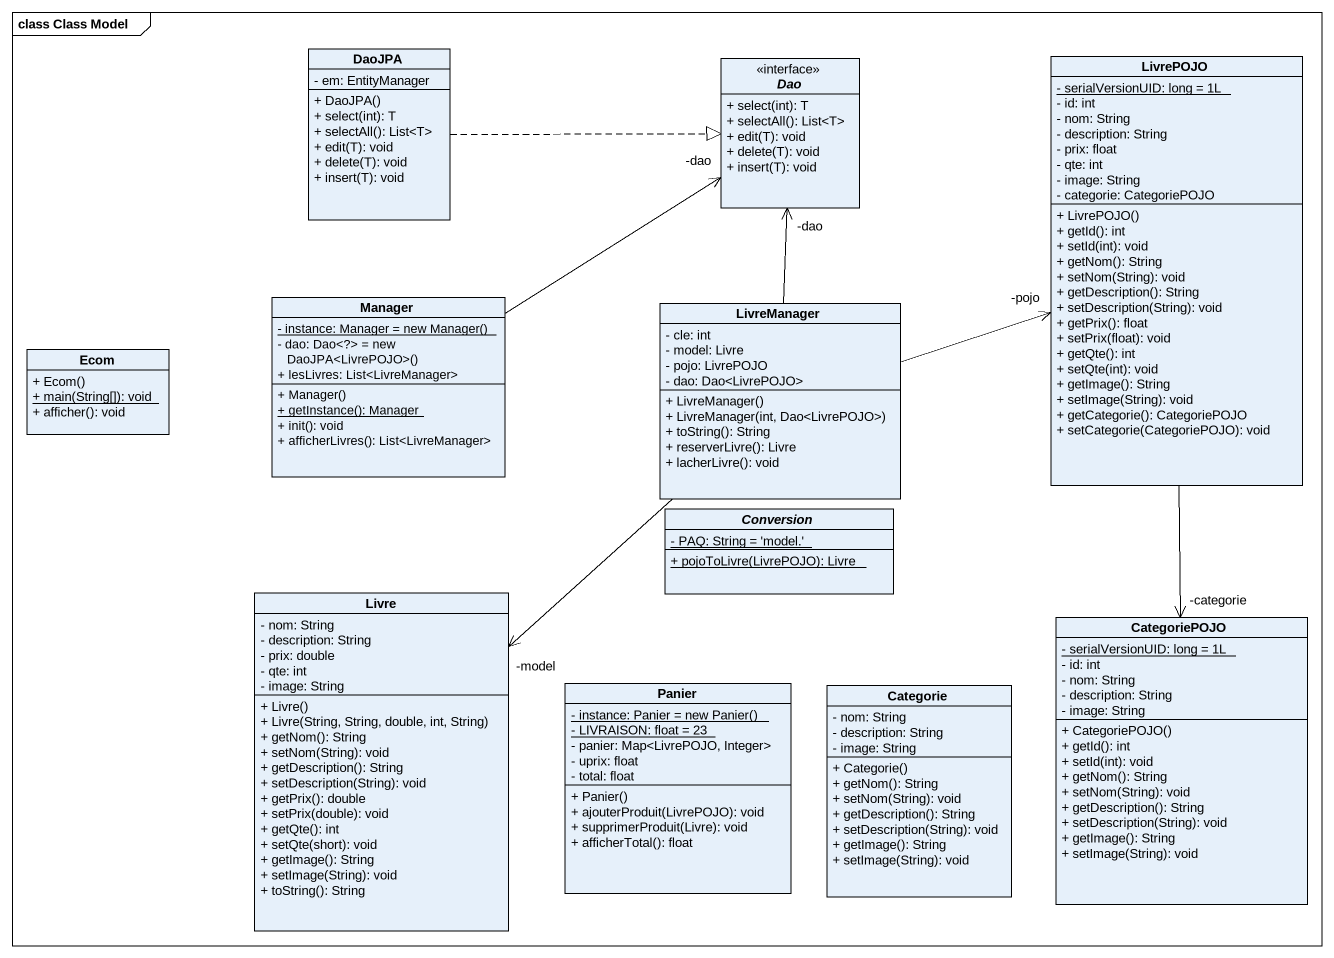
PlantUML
@startuml
mainframe class Class Model
hide circle
hide empty members
skinparam classAttributeIconSize 0
class DaoJPA {
  - em: EntityManager
  + DaoJPA()
  + select(int): T
  + selectAll(): List<T>
  + edit(T): void
  + delete(T): void
  + insert(T): void
}
interface Dao <<interface>> {
  + select(int): T
  + selectAll(): List<T>
  + edit(T): void
  + delete(T): void
  + insert(T): void
}
class LivrePOJO {
  {static} - serialVersionUID: long = 1L
  - id: int
  - nom: String
  - description: String
  - prix: float
  - qte: int
  - image: String
  - categorie: CategoriePOJO
  + LivrePOJO()
  + getId(): int
  + setId(int): void
  + getNom(): String
  + setNom(String): void
  + getDescription(): String
  + setDescription(String): void
  + getPrix(): float
  + setPrix(float): void
  + getQte(): int
  + setQte(int): void
  + getImage(): String
  + setImage(String): void
  + getCategorie(): CategoriePOJO
  + setCategorie(CategoriePOJO): void
}
class Manager {
  {static} {field} - instance: Manager = new Manager()
  {field} - dao: Dao<?> = new DaoJPA<LivrePOJO>()
  + lesLivres: List<LivreManager>
  + Manager()
  {static} + getInstance(): Manager
  + init(): void
  + afficherLivres(): List<LivreManager>
}
class LivreManager {
  - cle: int
  - model: Livre
  - pojo: LivrePOJO
  - dao: Dao<LivrePOJO>
  + LivreManager()
  + LivreManager(int, Dao<LivrePOJO>)
  + toString(): String
  + reserverLivre(): Livre
  + lacherLivre(): void
}
class Ecom {
  + Ecom()
  {static} + main(String[]): void
  + afficher(): void
}
abstract class Conversion {
  {static} - PAQ: String = 'model.'
  {static} + pojoToLivre(LivrePOJO): Livre
}
class Livre {
  - nom: String
  - description: String
  - prix: double
  - qte: int
  - image: String
  + Livre()
  + Livre(String, String, double, int, String)
  + getNom(): String
  + setNom(String): void
  + getDescription(): String
  + setDescription(String): void
  + getPrix(): double
  + setPrix(double): void
  + getQte(): int
  + setQte(short): void
  + getImage(): String
  + setImage(String): void
  + toString(): String
}
class CategoriePOJO {
  {static} - serialVersionUID: long = 1L
  - id: int
  - nom: String
  - description: String
  - image: String
  + CategoriePOJO()
  + getId(): int
  + setId(int): void
  + getNom(): String
  + setNom(String): void
  + getDescription(): String
  + setDescription(String): void
  + getImage(): String
  + setImage(String): void
}
class Panier {
  {static} {field} - instance: Panier = new Panier()
  {static} - LIVRAISON: float = 23
  - panier: Map<LivrePOJO, Integer>
  - uprix: float
  - total: float
  + Panier()
  + ajouterProduit(LivrePOJO): void
  + supprimerProduit(Livre): void
  + afficherTotal(): float
}
class Categorie {
  - nom: String
  - description: String
  - image: String
  + Categorie()
  + getNom(): String
  + setNom(String): void
  + getDescription(): String
  + setDescription(String): void
  + getImage(): String
  + setImage(String): void
}
DaoJPA .right.|> Dao
LivrePOJO --> "-categorie" CategoriePOJO
Manager -up-> "-dao" Dao
LivreManager -up-> "-dao" Dao
LivreManager -right-> "-pojo" LivrePOJO
LivreManager --> "-model" Livre
@enduml
